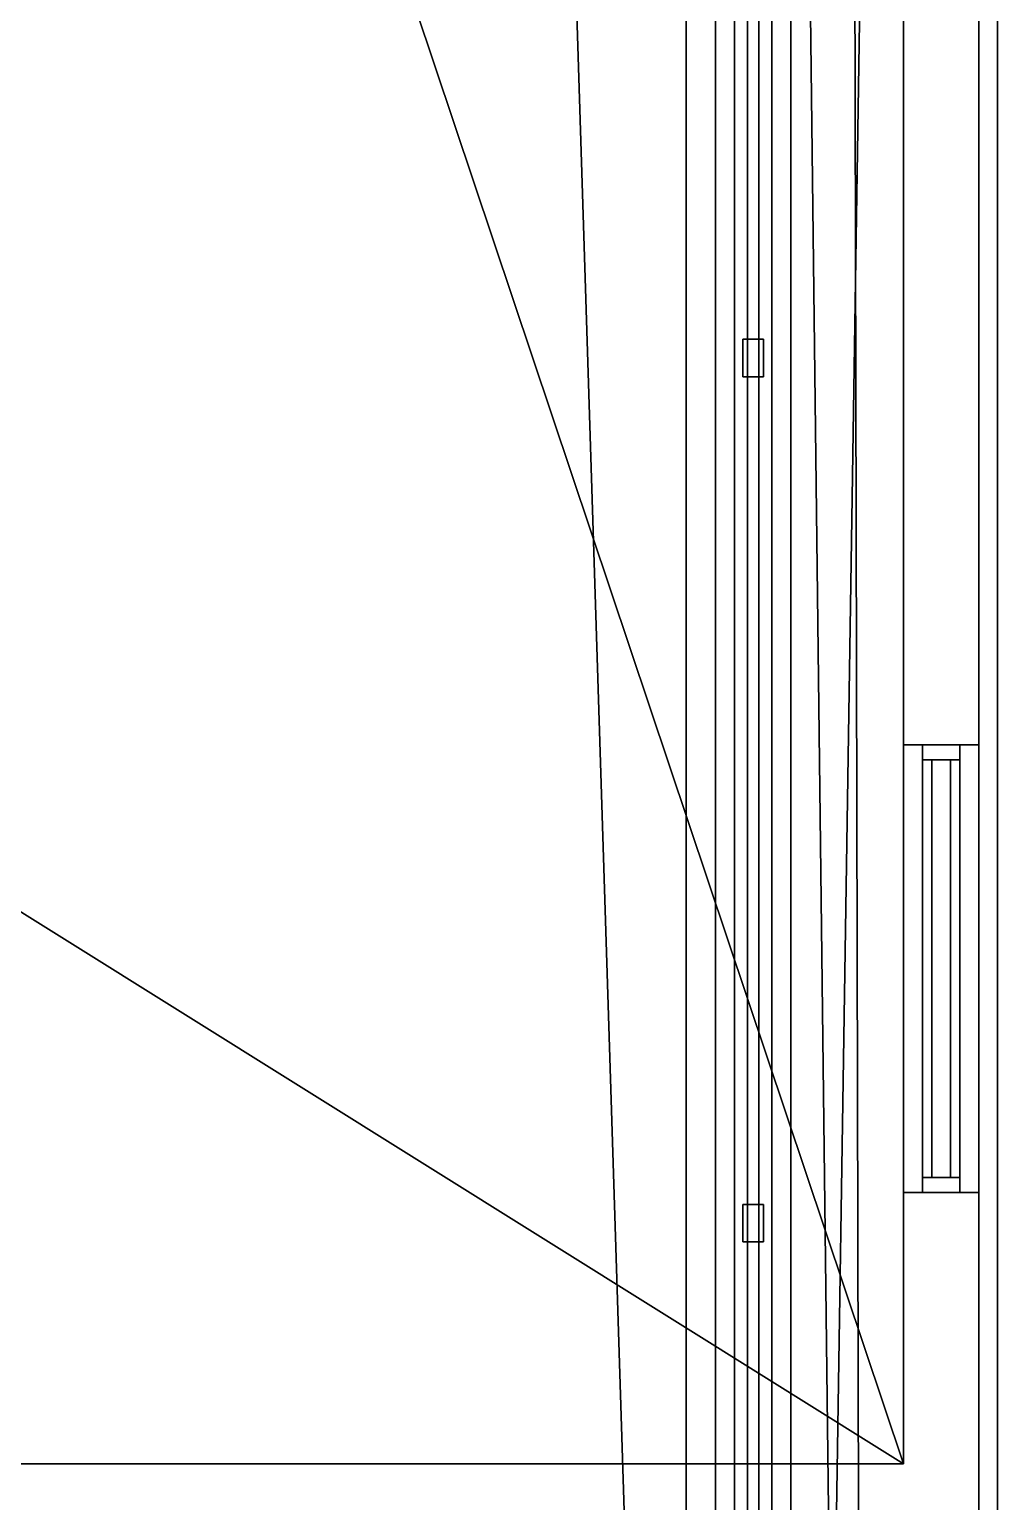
# Model space of a CAD drawing. Extents: x -7.1 to 5.5, y -11 to 12.
# Drawn here: x 2.865 to 5.44, y -2.6 to 1.314 of the extents above; entities that cross this region are included whole.
import ezdxf

# ---------------------------------------------------------------- set-up
doc = ezdxf.new("R2010")
doc.units = 0

msp = doc.modelspace()

# ---------------------------------------------------------------- linework, layer by layer
for points in [[(4.89, 7.2, 0.0953), (4.89, 5.7, 0.0953), (5.09, -10.8667, 0.0953), (5.04, 10.1, 0.0953)], [(5.09, -10.8667, 0.0953), (5.09, -10.8667, -0.0047), (5.04, 10.1, -0.0047), (5.04, 10.1, 0.0953)], [(4.89, 7.2, 3.0953), (4.89, 9.9, 3.2953), (4.89, -10.5, 3.2953), (4.89, 5.7, 3.0953)], [(4.89, 9.9, 3.2953), (5.14, 7.7, 3.2953), (5.14, 5.7, 3.2953), (4.89, -10.5, 3.2953)], [(5.39, 5.7, 40.7698), (5.44, 5.75, 40.7698), (5.44, -11.05, 40.7698), (5.39, -11, 40.7698)], [(5.39, -11, 40.9), (5.44, -11.05, 40.9), (5.44, 5.75, 40.9), (5.39, 5.7, 40.9)], [(5.44, 5.75, 40.7698), (5.44, 5.75, 40.9), (5.44, -11.05, 40.9), (5.44, -11.05, 40.7698)], [(1.09, 0, 3.0953), (1.09, 5.7, 3.0953), (4.19, 5.5, 3.0953)], [(1.09, 0, 0.0953), (4.19, 5.5, 0.0953), (4.19, 5.7, 0.0953), (1.09, 5.7, 0.0953)], [(5.39, -11, 41.0262), (5.39, 5.7, 41.0262), (4.6118, 5.1986, 41.0262), (4.6118, -10.4986, 41.0262)], [(4.89, 5.7, 3.0953), (4.89, -10.5, 3.2953), (4.89, -8.88, 2.8703), (4.89, 5.13, 2.8703)], [(4.89, -10.5, 3.2953), (5.14, 5.7, 3.2953), (5.39, 5.7, 3.2953), (5.39, -11, 3.2953)], [(4.89, -10.5, 0.0953), (4.89, 5.7, 0.0953), (4.89, 5.13, 0.4203), (4.89, -8.88, 0.4203)], [(4.89, 5.7, 0.0953), (4.89, -10.5, 0.0953), (5.09, -10.8667, 0.0953)], [(5.39, 5.7, 3.2953), (5.39, 5.7, 3.4953), (5.39, -11, 3.4953), (5.39, -11, 3.2953)], [(5.39, 5.7, 39.4953), (5.39, 5.7, 41.0262), (5.39, -11, 41.0262), (5.39, -11, 39.4953)], [(1.09, 0, 3.0953), (4.19, 5.5, 3.0953), (4.69, 5.5, 3.0953)], [(4.69, -10.3, 3.0953), (1.09, 0, 3.0953), (4.69, 5.5, 3.0953)], [(4.69, -10.3, 0.0953), (4.19, 5.5, 0.0953), (1.09, 0, 0.0953)], [(4.69, -10.3, 0.0953), (4.69, 5.5, 0.0953), (4.19, 5.5, 0.0953)], [(4.69, -10.3, 3.0953), (4.69, 5.5, 3.0953), (4.69, 5.13, 2.8703), (4.69, -8.88, 2.8703)], [(4.69, -10.3, 0.0953), (4.69, -8.88, 0.4203), (4.69, 5.13, 0.4203), (4.69, 5.5, 0.0953)], [(2.54, 5.4, 6.4953), (5.19, -2.5, 6.4953), (0.39, 0.5, 6.4953)], [(5.19, -2.5, 3.4953), (2.54, 5.4, 3.4953), (0.39, 0.5, 3.4953)], [(2.54, 5.4, 10.0953), (5.19, -2.5, 10.0953), (0.39, 0.5, 10.0953)], [(5.19, -2.5, 7.0953), (2.54, 5.4, 7.0953), (0.39, 0.5, 7.0953)], [(2.54, 5.4, 13.6953), (5.19, -2.5, 13.6953), (0.39, 0.5, 13.6953)], [(5.19, -2.5, 10.6953), (2.54, 5.4, 10.6953), (0.39, 0.5, 10.6953)], [(2.54, 5.4, 17.2953), (5.19, -2.5, 17.2953), (0.39, 0.5, 17.2953)], [(5.19, -2.5, 14.2953), (2.54, 5.4, 14.2953), (0.39, 0.5, 14.2953)], [(2.54, 5.4, 20.8953), (5.19, -2.5, 20.8953), (0.39, 0.5, 20.8953)], [(5.19, -2.5, 17.8953), (2.54, 5.4, 17.8953), (0.39, 0.5, 17.8953)], [(2.54, 5.4, 24.4953), (5.19, -2.5, 24.4953), (0.39, 0.5, 24.4953)], [(5.19, -2.5, 21.4953), (2.54, 5.4, 21.4953), (0.39, 0.5, 21.4953)], [(2.54, 5.4, 28.0953), (5.19, -2.5, 28.0953), (0.39, 0.5, 28.0953)], [(5.19, -2.5, 25.0953), (2.54, 5.4, 25.0953), (0.39, 0.5, 25.0953)], [(2.54, 5.4, 31.6953), (5.19, -2.5, 31.6953), (0.39, 0.5, 31.6953)], [(5.19, -2.5, 28.6953), (2.54, 5.4, 28.6953), (0.39, 0.5, 28.6953)], [(2.54, 5.4, 35.2953), (5.19, -2.5, 35.2953), (0.39, 0.5, 35.2953)], [(5.19, -2.5, 32.2953), (2.54, 5.4, 32.2953), (0.39, 0.5, 32.2953)], [(2.54, 5.4, 38.8953), (5.19, -2.5, 38.8953), (0.39, 0.5, 38.8953)], [(5.19, -2.5, 35.8953), (2.54, 5.4, 35.8953), (0.39, 0.5, 35.8953)], [(5.19, -2.5, 3.4953), (5.19, 1.45, 3.4953), (2.54, 5.4, 3.4953)], [(5.19, 1.45, 6.4953), (5.19, -2.5, 6.4953), (2.54, 5.4, 6.4953)], [(5.19, -2.5, 7.0953), (5.19, 1.45, 7.0953), (2.54, 5.4, 7.0953)], [(5.19, 1.45, 10.0953), (5.19, -2.5, 10.0953), (2.54, 5.4, 10.0953)], [(5.19, -2.5, 10.6953), (5.19, 1.45, 10.6953), (2.54, 5.4, 10.6953)], [(5.19, 1.45, 13.6953), (5.19, -2.5, 13.6953), (2.54, 5.4, 13.6953)], [(5.19, -2.5, 14.2953), (5.19, 1.45, 14.2953), (2.54, 5.4, 14.2953)], [(5.19, 1.45, 17.2953), (5.19, -2.5, 17.2953), (2.54, 5.4, 17.2953)], [(5.19, -2.5, 17.8953), (5.19, 1.45, 17.8953), (2.54, 5.4, 17.8953)], [(5.19, 1.45, 20.8953), (5.19, -2.5, 20.8953), (2.54, 5.4, 20.8953)], [(5.19, -2.5, 21.4953), (5.19, 1.45, 21.4953), (2.54, 5.4, 21.4953)], [(5.19, 1.45, 24.4953), (5.19, -2.5, 24.4953), (2.54, 5.4, 24.4953)], [(5.19, -2.5, 25.0953), (5.19, 1.45, 25.0953), (2.54, 5.4, 25.0953)], [(5.19, 1.45, 28.0953), (5.19, -2.5, 28.0953), (2.54, 5.4, 28.0953)], [(5.19, -2.5, 28.6953), (5.19, 1.45, 28.6953), (2.54, 5.4, 28.6953)], [(5.19, 1.45, 31.6953), (5.19, -2.5, 31.6953), (2.54, 5.4, 31.6953)], [(5.19, -2.5, 32.2953), (5.19, 1.45, 32.2953), (2.54, 5.4, 32.2953)], [(5.19, 1.45, 35.2953), (5.19, -2.5, 35.2953), (2.54, 5.4, 35.2953)], [(5.19, -2.5, 35.8953), (5.19, 1.45, 35.8953), (2.54, 5.4, 35.8953)], [(5.19, 1.45, 38.8953), (5.19, -2.5, 38.8953), (2.54, 5.4, 38.8953)], [(-6.2318, -10.4986, 41.4762), (4.6118, -10.4986, 41.4762), (4.6118, 5.1986, 41.4762), (-6.2318, 5.1986, 41.4762)], [(4.6118, 5.1986, 41.0262), (4.6118, 5.1986, 41.4762), (4.6118, -10.4986, 41.4762), (4.6118, -10.4986, 41.0262)], [(4.89, -8.88, 2.8703), (4.69, -8.88, 2.8703), (4.69, 5.13, 2.8703), (4.89, 5.13, 2.8703)], [(4.89, -8.88, 0.4203), (4.89, 5.13, 0.4203), (4.69, 5.13, 0.4203), (4.69, -8.88, 0.4203)], [(4.74, 5.13, 2.8703), (4.74, 5.08, 2.8203), (4.74, -8.83, 2.8203), (4.74, -8.88, 2.8703)], [(4.74, -8.88, 0.4203), (4.74, -8.83, 0.4703), (4.74, 5.08, 0.4703), (4.74, 5.13, 0.4203)], [(4.84, -8.88, 2.8703), (4.84, -8.83, 2.8203), (4.84, 5.08, 2.8203), (4.84, 5.13, 2.8703)], [(4.84, 5.13, 0.4203), (4.84, 5.08, 0.4703), (4.84, -8.83, 0.4703), (4.84, -8.88, 0.4203)], [(4.74, 5.08, 0.4703), (4.74, -8.83, 0.4703), (4.84, -8.83, 0.4703), (4.84, 5.08, 0.4703)], [(4.84, -8.83, 2.8203), (4.74, -8.83, 2.8203), (4.74, 5.08, 2.8203), (4.84, 5.08, 2.8203)], [(4.775, -8.83, 0.4703), (4.775, -8.83, 2.8203), (4.775, 5.08, 2.8203), (4.775, 5.08, 0.4703)], [(4.805, -8.83, 0.4703), (4.775, -8.83, 0.4703), (4.775, 5.08, 0.4703), (4.805, 5.08, 0.4703)], [(4.805, -8.83, 2.8203), (4.805, 5.08, 2.8203), (4.775, 5.08, 2.8203), (4.775, -8.83, 2.8203)], [(4.805, 5.08, 0.4703), (4.805, 5.08, 2.8203), (4.805, -8.83, 2.8203), (4.805, -8.83, 0.4703)], [(5.19, -2.5, 3.4953), (5.19, -1.7784, 4.3173), (5.19, -0.5882, 4.3173), (5.19, 1.45, 3.4953)], [(5.19, 1.45, 6.4953), (5.19, -0.5882, 5.6732), (5.19, -1.7784, 5.6732), (5.19, -2.5, 6.4953)], [(5.19, 1.45, 3.4953), (5.19, -0.5882, 4.3173), (5.19, -0.5882, 5.6732), (5.19, 1.45, 6.4953)], [(5.19, -2.5, 7.0953), (5.19, -1.7784, 7.9173), (5.19, -0.5882, 7.9173), (5.19, 1.45, 7.0953)], [(5.19, 1.45, 10.0953), (5.19, -0.5882, 9.2733), (5.19, -1.7784, 9.2733), (5.19, -2.5, 10.0953)], [(5.19, 1.45, 7.0953), (5.19, -0.5882, 7.9173), (5.19, -0.5882, 9.2733), (5.19, 1.45, 10.0953)], [(5.19, -2.5, 10.6953), (5.19, -1.7784, 11.5173), (5.19, -0.5882, 11.5173), (5.19, 1.45, 10.6953)], [(5.19, 1.45, 13.6953), (5.19, -0.5882, 12.8733), (5.19, -1.7784, 12.8733), (5.19, -2.5, 13.6953)], [(5.19, 1.45, 10.6953), (5.19, -0.5882, 11.5173), (5.19, -0.5882, 12.8733), (5.19, 1.45, 13.6953)], [(5.19, -2.5, 14.2953), (5.19, -1.7784, 15.1173), (5.19, -0.5882, 15.1173), (5.19, 1.45, 14.2953)], [(5.19, 1.45, 17.2953), (5.19, -0.5882, 16.4733), (5.19, -1.7784, 16.4733), (5.19, -2.5, 17.2953)], [(5.19, 1.45, 14.2953), (5.19, -0.5882, 15.1173), (5.19, -0.5882, 16.4733), (5.19, 1.45, 17.2953)], [(5.19, -2.5, 17.8953), (5.19, -1.7784, 18.7173), (5.19, -0.5882, 18.7173), (5.19, 1.45, 17.8953)], [(5.19, 1.45, 20.8953), (5.19, -0.5882, 20.0733), (5.19, -1.7784, 20.0733), (5.19, -2.5, 20.8953)], [(5.19, 1.45, 17.8953), (5.19, -0.5882, 18.7173), (5.19, -0.5882, 20.0733), (5.19, 1.45, 20.8953)], [(5.19, -2.5, 21.4953), (5.19, -1.7784, 22.3173), (5.19, -0.5882, 22.3173), (5.19, 1.45, 21.4953)], [(5.19, 1.45, 24.4953), (5.19, -0.5882, 23.6733), (5.19, -1.7784, 23.6733), (5.19, -2.5, 24.4953)], [(5.19, 1.45, 21.4953), (5.19, -0.5882, 22.3173), (5.19, -0.5882, 23.6733), (5.19, 1.45, 24.4953)], [(5.19, -2.5, 25.0953), (5.19, -1.7784, 25.9173), (5.19, -0.5882, 25.9173), (5.19, 1.45, 25.0953)], [(5.19, 1.45, 28.0953), (5.19, -0.5882, 27.2733), (5.19, -1.7784, 27.2733), (5.19, -2.5, 28.0953)], [(5.19, 1.45, 25.0953), (5.19, -0.5882, 25.9173), (5.19, -0.5882, 27.2733), (5.19, 1.45, 28.0953)], [(5.19, -2.5, 28.6953), (5.19, -1.7784, 29.5173), (5.19, -0.5882, 29.5173), (5.19, 1.45, 28.6953)], [(5.19, 1.45, 31.6953), (5.19, -0.5882, 30.8733), (5.19, -1.7784, 30.8733), (5.19, -2.5, 31.6953)], [(5.19, 1.45, 28.6953), (5.19, -0.5882, 29.5173), (5.19, -0.5882, 30.8733), (5.19, 1.45, 31.6953)], [(5.19, -2.5, 32.2953), (5.19, -1.7784, 33.1173), (5.19, -0.5882, 33.1173), (5.19, 1.45, 32.2953)], [(5.19, 1.45, 35.2953), (5.19, -0.5882, 34.4733), (5.19, -1.7784, 34.4733), (5.19, -2.5, 35.2953)], [(5.19, 1.45, 32.2953), (5.19, -0.5882, 33.1173), (5.19, -0.5882, 34.4733), (5.19, 1.45, 35.2953)], [(5.19, -2.5, 35.8953), (5.19, -1.7784, 36.7173), (5.19, -0.5882, 36.7173), (5.19, 1.45, 35.8953)], [(5.19, 1.45, 38.8953), (5.19, -0.5882, 38.0733), (5.19, -1.7784, 38.0733), (5.19, -2.5, 38.8953)], [(5.19, 1.45, 35.8953), (5.19, -0.5882, 36.7173), (5.19, -0.5882, 38.0733), (5.19, 1.45, 38.8953)], [(5.39, 1.45, 7.0953), (5.39, -0.5882, 5.6732), (5.39, -0.5882, 4.3173), (5.39, 1.45, 3.4953)], [(5.39, 1.45, 3.4953), (5.39, -0.5882, 4.3173), (5.39, -1.7784, 4.3173), (5.39, -5.3667, 3.4953)], [(5.39, -5.3667, 7.0953), (5.39, -1.7784, 5.6732), (5.39, -0.5882, 5.6732), (5.39, 1.45, 7.0953)], [(5.39, 1.45, 10.6953), (5.39, -0.5882, 9.2733), (5.39, -0.5882, 7.9173), (5.39, 1.45, 7.0953)], [(5.39, 1.45, 7.0953), (5.39, -0.5882, 7.9173), (5.39, -1.7784, 7.9173), (5.39, -5.3667, 7.0953)], [(5.39, -5.3667, 10.6953), (5.39, -1.7784, 9.2733), (5.39, -0.5882, 9.2733), (5.39, 1.45, 10.6953)], [(5.39, 1.45, 14.2953), (5.39, -0.5882, 12.8733), (5.39, -0.5882, 11.5173), (5.39, 1.45, 10.6953)], [(5.39, 1.45, 10.6953), (5.39, -0.5882, 11.5173), (5.39, -1.7784, 11.5173), (5.39, -5.3667, 10.6953)], [(5.39, -5.3667, 14.2953), (5.39, -1.7784, 12.8733), (5.39, -0.5882, 12.8733), (5.39, 1.45, 14.2953)], [(5.39, 1.45, 17.8953), (5.39, -0.5882, 16.4733), (5.39, -0.5882, 15.1173), (5.39, 1.45, 14.2953)], [(5.39, 1.45, 14.2953), (5.39, -0.5882, 15.1173), (5.39, -1.7784, 15.1173), (5.39, -5.3667, 14.2953)], [(5.39, -5.3667, 17.8953), (5.39, -1.7784, 16.4733), (5.39, -0.5882, 16.4733), (5.39, 1.45, 17.8953)], [(5.39, 1.45, 21.4953), (5.39, -0.5882, 20.0733), (5.39, -0.5882, 18.7173), (5.39, 1.45, 17.8953)], [(5.39, 1.45, 17.8953), (5.39, -0.5882, 18.7173), (5.39, -1.7784, 18.7173), (5.39, -5.3667, 17.8953)], [(5.39, -5.3667, 21.4953), (5.39, -1.7784, 20.0733), (5.39, -0.5882, 20.0733), (5.39, 1.45, 21.4953)], [(5.39, 1.45, 25.0953), (5.39, -0.5882, 23.6733), (5.39, -0.5882, 22.3173), (5.39, 1.45, 21.4953)], [(5.39, 1.45, 21.4953), (5.39, -0.5882, 22.3173), (5.39, -1.7784, 22.3173), (5.39, -5.3667, 21.4953)], [(5.39, -5.3667, 25.0953), (5.39, -1.7784, 23.6733), (5.39, -0.5882, 23.6733), (5.39, 1.45, 25.0953)], [(5.39, 1.45, 28.6953), (5.39, -0.5882, 27.2733), (5.39, -0.5882, 25.9173), (5.39, 1.45, 25.0953)], [(5.39, 1.45, 25.0953), (5.39, -0.5882, 25.9173), (5.39, -1.7784, 25.9173), (5.39, -5.3667, 25.0953)], [(5.39, -5.3667, 28.6953), (5.39, -1.7784, 27.2733), (5.39, -0.5882, 27.2733), (5.39, 1.45, 28.6953)], [(5.39, 1.45, 32.2953), (5.39, -0.5882, 30.8733), (5.39, -0.5882, 29.5173), (5.39, 1.45, 28.6953)], [(5.39, 1.45, 28.6953), (5.39, -0.5882, 29.5173), (5.39, -1.7784, 29.5173), (5.39, -5.3667, 28.6953)], [(5.39, -5.3667, 32.2953), (5.39, -1.7784, 30.8733), (5.39, -0.5882, 30.8733), (5.39, 1.45, 32.2953)], [(5.39, 1.45, 35.8953), (5.39, -0.5882, 34.4733), (5.39, -0.5882, 33.1173), (5.39, 1.45, 32.2953)], [(5.39, 1.45, 32.2953), (5.39, -0.5882, 33.1173), (5.39, -1.7784, 33.1173), (5.39, -5.3667, 32.2953)], [(5.39, -5.3667, 35.8953), (5.39, -1.7784, 34.4733), (5.39, -0.5882, 34.4733), (5.39, 1.45, 35.8953)], [(5.39, 1.45, 35.8953), (5.39, -0.5882, 36.7173), (5.39, -1.7784, 36.7173), (5.3905, -5.3667, 35.8953)], [(5.39, 1.45, 39.4953), (5.39, -0.5882, 38.0733), (5.39, -0.5882, 36.7173), (5.39, 1.45, 35.8953)], [(5.39, -5.3667, 39.4953), (5.39, -1.7784, 38.0733), (5.39, -0.5882, 38.0733), (5.39, 1.45, 39.4953)], [(5.19, -2.5, 6.4953), (-0.91, -2.5, 6.4953), (0.39, 0.5, 6.4953)], [(5.19, -2.5, 10.0953), (-0.91, -2.5, 10.0953), (0.39, 0.5, 10.0953)], [(5.19, -2.5, 13.6953), (-0.91, -2.5, 13.6953), (0.39, 0.5, 13.6953)], [(5.19, -2.5, 17.2953), (-0.91, -2.5, 17.2953), (0.39, 0.5, 17.2953)], [(5.19, -2.5, 20.8953), (-0.91, -2.5, 20.8953), (0.39, 0.5, 20.8953)], [(5.19, -2.5, 24.4953), (-0.91, -2.5, 24.4953), (0.39, 0.5, 24.4953)], [(5.19, -2.5, 28.0953), (-0.91, -2.5, 28.0953), (0.39, 0.5, 28.0953)], [(5.19, -2.5, 31.6953), (-0.91, -2.5, 31.6953), (0.39, 0.5, 31.6953)], [(5.19, -2.5, 35.2953), (-0.91, -2.5, 35.2953), (0.39, 0.5, 35.2953)], [(5.19, -2.5, 38.8953), (-0.91, -2.5, 38.8953), (0.39, 0.5, 38.8953)], [(1.19, -2.5, 3.4953), (5.19, -2.5, 3.4953), (0.39, 0.5, 3.4953)], [(1.19, -2.5, 7.0953), (5.19, -2.5, 7.0953), (0.39, 0.5, 7.0953)], [(1.19, -2.5, 10.6953), (5.19, -2.5, 10.6953), (0.39, 0.5, 10.6953)], [(1.19, -2.5, 14.2953), (5.19, -2.5, 14.2953), (0.39, 0.5, 14.2953)], [(1.19, -2.5, 17.8953), (5.19, -2.5, 17.8953), (0.39, 0.5, 17.8953)], [(1.19, -2.5, 21.4953), (5.19, -2.5, 21.4953), (0.39, 0.5, 21.4953)], [(1.19, -2.5, 25.0953), (5.19, -2.5, 25.0953), (0.39, 0.5, 25.0953)], [(1.19, -2.5, 28.6953), (5.19, -2.5, 28.6953), (0.39, 0.5, 28.6953)], [(1.19, -2.5, 32.2953), (5.19, -2.5, 32.2953), (0.39, 0.5, 32.2953)], [(1.19, -2.5, 35.8953), (5.19, -2.5, 35.8953), (0.39, 0.5, 35.8953)], [(4.7625, 0.3901, 2.8203), (4.7625, 0.4901, 2.8203), (4.7625, 0.4901, 0.4703), (4.7625, 0.3901, 0.4703)], [(4.7625, 0.4901, 2.8203), (4.8174, 0.4901, 2.8203), (4.8174, 0.4901, 0.4703), (4.7625, 0.4901, 0.4703)], [(4.8174, 0.3901, 0.4703), (4.8174, 0.4901, 0.4703), (4.8174, 0.4901, 2.8203), (4.8174, 0.3901, 2.8203)], [(4.7625, 0.3901, 2.8203), (4.7625, 0.3901, 0.4703), (4.8174, 0.3901, 0.4703), (4.8174, 0.3901, 2.8203)], [(4.69, -10.3, 3.0953), (-0.31, 0, 3.0953), (1.09, 0, 3.0953)], [(4.69, -10.3, 3.0953), (-0.31, -10.3, 3.0953), (-0.31, 0, 3.0953)], [(-0.31, -6.8, 0.0953), (-0.31, -8.8, 0.0953), (4.69, -10.3, 0.0953), (1.09, 0, 0.0953)], [(5.19, -0.5882, 4.3173), (5.19, -1.7784, 4.3173), (5.39, -1.7784, 4.3173), (5.39, -0.5882, 4.3173)], [(5.19, -0.5882, 4.3173), (5.39, -0.5882, 4.3173), (5.39, -0.5882, 5.6732), (5.19, -0.5882, 5.6732)], [(5.19, -1.7784, 5.6732), (5.19, -0.5882, 5.6732), (5.39, -0.5882, 5.6732), (5.39, -1.7784, 5.6732)], [(5.19, -0.5882, 7.9173), (5.19, -1.7784, 7.9173), (5.39, -1.7784, 7.9173), (5.39, -0.5882, 7.9173)], [(5.19, -0.5882, 7.9173), (5.39, -0.5882, 7.9173), (5.39, -0.5882, 9.2733), (5.19, -0.5882, 9.2733)], [(5.19, -1.7784, 9.2733), (5.19, -0.5882, 9.2733), (5.39, -0.5882, 9.2733), (5.39, -1.7784, 9.2733)], [(5.19, -0.5882, 11.5173), (5.19, -1.7784, 11.5173), (5.39, -1.7784, 11.5173), (5.39, -0.5882, 11.5173)], [(5.19, -0.5882, 11.5173), (5.39, -0.5882, 11.5173), (5.39, -0.5882, 12.8733), (5.19, -0.5882, 12.8733)], [(5.19, -1.7784, 12.8733), (5.19, -0.5882, 12.8733), (5.39, -0.5882, 12.8733), (5.39, -1.7784, 12.8733)], [(5.19, -0.5882, 15.1173), (5.19, -1.7784, 15.1173), (5.39, -1.7784, 15.1173), (5.39, -0.5882, 15.1173)], [(5.19, -0.5882, 15.1173), (5.39, -0.5882, 15.1173), (5.39, -0.5882, 16.4733), (5.19, -0.5882, 16.4733)], [(5.19, -1.7784, 16.4733), (5.19, -0.5882, 16.4733), (5.39, -0.5882, 16.4733), (5.39, -1.7784, 16.4733)], [(5.19, -0.5882, 18.7173), (5.19, -1.7784, 18.7173), (5.39, -1.7784, 18.7173), (5.39, -0.5882, 18.7173)], [(5.19, -0.5882, 18.7173), (5.39, -0.5882, 18.7173), (5.39, -0.5882, 20.0733), (5.19, -0.5882, 20.0733)], [(5.19, -1.7784, 20.0733), (5.19, -0.5882, 20.0733), (5.39, -0.5882, 20.0733), (5.39, -1.7784, 20.0733)], [(5.19, -0.5882, 22.3173), (5.19, -1.7784, 22.3173), (5.39, -1.7784, 22.3173), (5.39, -0.5882, 22.3173)], [(5.19, -0.5882, 22.3173), (5.39, -0.5882, 22.3173), (5.39, -0.5882, 23.6733), (5.19, -0.5882, 23.6733)], [(5.19, -1.7784, 23.6733), (5.19, -0.5882, 23.6733), (5.39, -0.5882, 23.6733), (5.39, -1.7784, 23.6733)], [(5.19, -0.5882, 25.9173), (5.19, -1.7784, 25.9173), (5.39, -1.7784, 25.9173), (5.39, -0.5882, 25.9173)], [(5.19, -0.5882, 25.9173), (5.39, -0.5882, 25.9173), (5.39, -0.5882, 27.2733), (5.19, -0.5882, 27.2733)], [(5.19, -1.7784, 27.2733), (5.19, -0.5882, 27.2733), (5.39, -0.5882, 27.2733), (5.39, -1.7784, 27.2733)], [(5.19, -0.5882, 29.5173), (5.19, -1.7784, 29.5173), (5.39, -1.7784, 29.5173), (5.39, -0.5882, 29.5173)], [(5.19, -0.5882, 29.5173), (5.39, -0.5882, 29.5173), (5.39, -0.5882, 30.8733), (5.19, -0.5882, 30.8733)], [(5.19, -1.7784, 30.8733), (5.19, -0.5882, 30.8733), (5.39, -0.5882, 30.8733), (5.39, -1.7784, 30.8733)], [(5.19, -0.5882, 33.1173), (5.19, -1.7784, 33.1173), (5.39, -1.7784, 33.1173), (5.39, -0.5882, 33.1173)], [(5.19, -0.5882, 33.1173), (5.39, -0.5882, 33.1173), (5.39, -0.5882, 34.4733), (5.19, -0.5882, 34.4733)], [(5.19, -1.7784, 34.4733), (5.19, -0.5882, 34.4733), (5.39, -0.5882, 34.4733), (5.39, -1.7784, 34.4733)], [(5.19, -0.5882, 36.7173), (5.19, -1.7784, 36.7173), (5.39, -1.7784, 36.7173), (5.39, -0.5882, 36.7173)], [(5.19, -0.5882, 36.7173), (5.39, -0.5882, 36.7173), (5.39, -0.5882, 38.0733), (5.19, -0.5882, 38.0733)], [(5.19, -1.7784, 38.0733), (5.19, -0.5882, 38.0733), (5.39, -0.5882, 38.0733), (5.39, -1.7784, 38.0733)], [(5.24, -0.5882, 4.3173), (5.24, -0.6282, 4.3573), (5.24, -0.6282, 5.6332), (5.24, -0.5882, 5.6732)], [(5.24, -0.5882, 5.6732), (5.24, -0.6282, 5.6332), (5.24, -1.7384, 5.6332), (5.24, -1.7784, 5.6732)], [(5.24, -1.7784, 4.3173), (5.24, -1.7384, 4.3573), (5.24, -0.6282, 4.3573), (5.24, -0.5882, 4.3173)], [(5.24, -0.5882, 7.9173), (5.24, -0.6282, 7.9573), (5.24, -0.6282, 9.2333), (5.24, -0.5882, 9.2733)], [(5.24, -0.5882, 9.2733), (5.24, -0.6282, 9.2333), (5.24, -1.7384, 9.2333), (5.24, -1.7784, 9.2733)], [(5.24, -1.7784, 7.9173), (5.24, -1.7384, 7.9573), (5.24, -0.6282, 7.9573), (5.24, -0.5882, 7.9173)], [(5.24, -0.5882, 11.5173), (5.24, -0.6282, 11.5573), (5.24, -0.6282, 12.8333), (5.24, -0.5882, 12.8733)], [(5.24, -0.5882, 12.8733), (5.24, -0.6282, 12.8333), (5.24, -1.7384, 12.8333), (5.24, -1.7784, 12.8733)], [(5.24, -1.7784, 11.5173), (5.24, -1.7384, 11.5573), (5.24, -0.6282, 11.5573), (5.24, -0.5882, 11.5173)], [(5.24, -0.5882, 15.1173), (5.24, -0.6282, 15.1573), (5.24, -0.6282, 16.4333), (5.24, -0.5882, 16.4733)], [(5.24, -0.5882, 16.4733), (5.24, -0.6282, 16.4333), (5.24, -1.7384, 16.4333), (5.24, -1.7784, 16.4733)], [(5.24, -1.7784, 15.1173), (5.24, -1.7384, 15.1573), (5.24, -0.6282, 15.1573), (5.24, -0.5882, 15.1173)], [(5.24, -0.5882, 18.7173), (5.24, -0.6282, 18.7573), (5.24, -0.6282, 20.0333), (5.24, -0.5882, 20.0733)], [(5.24, -0.5882, 20.0733), (5.24, -0.6282, 20.0333), (5.24, -1.7384, 20.0333), (5.24, -1.7784, 20.0733)], [(5.24, -1.7784, 18.7173), (5.24, -1.7384, 18.7573), (5.24, -0.6282, 18.7573), (5.24, -0.5882, 18.7173)], [(5.24, -0.5882, 22.3173), (5.24, -0.6282, 22.3573), (5.24, -0.6282, 23.6333), (5.24, -0.5882, 23.6733)], [(5.24, -0.5882, 23.6733), (5.24, -0.6282, 23.6333), (5.24, -1.7384, 23.6333), (5.24, -1.7784, 23.6733)], [(5.24, -1.7784, 22.3173), (5.24, -1.7384, 22.3573), (5.24, -0.6282, 22.3573), (5.24, -0.5882, 22.3173)], [(5.24, -0.5882, 25.9173), (5.24, -0.6282, 25.9573), (5.24, -0.6282, 27.2333), (5.24, -0.5882, 27.2733)], [(5.24, -0.5882, 27.2733), (5.24, -0.6282, 27.2333), (5.24, -1.7384, 27.2333), (5.24, -1.7784, 27.2733)], [(5.24, -1.7784, 25.9173), (5.24, -1.7384, 25.9573), (5.24, -0.6282, 25.9573), (5.24, -0.5882, 25.9173)], [(5.24, -0.5882, 29.5173), (5.24, -0.6282, 29.5573), (5.24, -0.6282, 30.8333), (5.24, -0.5882, 30.8733)], [(5.24, -0.5882, 30.8733), (5.24, -0.6282, 30.8333), (5.24, -1.7384, 30.8333), (5.24, -1.7784, 30.8733)], [(5.24, -1.7784, 29.5173), (5.24, -1.7384, 29.5573), (5.24, -0.6282, 29.5573), (5.24, -0.5882, 29.5173)], [(5.24, -0.5882, 33.1173), (5.24, -0.6282, 33.1573), (5.24, -0.6282, 34.4333), (5.24, -0.5882, 34.4733)], [(5.24, -0.5882, 34.4733), (5.24, -0.6282, 34.4333), (5.24, -1.7384, 34.4333), (5.24, -1.7784, 34.4733)], [(5.24, -1.7784, 33.1173), (5.24, -1.7384, 33.1573), (5.24, -0.6282, 33.1573), (5.24, -0.5882, 33.1173)], [(5.24, -0.5882, 36.7173), (5.24, -0.6282, 36.7573), (5.24, -0.6282, 38.0333), (5.24, -0.5882, 38.0733)], [(5.24, -0.5882, 38.0733), (5.24, -0.6282, 38.0333), (5.24, -1.7384, 38.0333), (5.24, -1.7784, 38.0733)], [(5.24, -1.7784, 36.7173), (5.24, -1.7384, 36.7573), (5.24, -0.6282, 36.7573), (5.24, -0.5882, 36.7173)], [(5.34, -0.5882, 4.3173), (5.34, -0.6282, 4.3573), (5.34, -1.7384, 4.3573), (5.34, -1.7784, 4.3173)], [(5.34, -1.7784, 5.6732), (5.34, -1.7384, 5.6332), (5.34, -0.6282, 5.6332), (5.34, -0.5882, 5.6732)], [(5.34, -0.5882, 5.6732), (5.34, -0.6282, 5.6332), (5.34, -0.6282, 4.3573), (5.34, -0.5882, 4.3173)], [(5.34, -0.5882, 7.9173), (5.34, -0.6282, 7.9573), (5.34, -1.7384, 7.9573), (5.34, -1.7784, 7.9173)], [(5.34, -1.7784, 9.2733), (5.34, -1.7384, 9.2333), (5.34, -0.6282, 9.2333), (5.34, -0.5882, 9.2733)], [(5.34, -0.5882, 9.2733), (5.34, -0.6282, 9.2333), (5.34, -0.6282, 7.9573), (5.34, -0.5882, 7.9173)], [(5.34, -0.5882, 11.5173), (5.34, -0.6282, 11.5573), (5.34, -1.7384, 11.5573), (5.34, -1.7784, 11.5173)], [(5.34, -1.7784, 12.8733), (5.34, -1.7384, 12.8333), (5.34, -0.6282, 12.8333), (5.34, -0.5882, 12.8733)], [(5.34, -0.5882, 12.8733), (5.34, -0.6282, 12.8333), (5.34, -0.6282, 11.5573), (5.34, -0.5882, 11.5173)], [(5.34, -0.5882, 15.1173), (5.34, -0.6282, 15.1573), (5.34, -1.7384, 15.1573), (5.34, -1.7784, 15.1173)], [(5.34, -1.7784, 16.4733), (5.34, -1.7384, 16.4333), (5.34, -0.6282, 16.4333), (5.34, -0.5882, 16.4733)], [(5.34, -0.5882, 16.4733), (5.34, -0.6282, 16.4333), (5.34, -0.6282, 15.1573), (5.34, -0.5882, 15.1173)], [(5.34, -0.5882, 18.7173), (5.34, -0.6282, 18.7573), (5.34, -1.7384, 18.7573), (5.34, -1.7784, 18.7173)], [(5.34, -1.7784, 20.0733), (5.34, -1.7384, 20.0333), (5.34, -0.6282, 20.0333), (5.34, -0.5882, 20.0733)], [(5.34, -0.5882, 20.0733), (5.34, -0.6282, 20.0333), (5.34, -0.6282, 18.7573), (5.34, -0.5882, 18.7173)], [(5.34, -0.5882, 22.3173), (5.34, -0.6282, 22.3573), (5.34, -1.7384, 22.3573), (5.34, -1.7784, 22.3173)], [(5.34, -1.7784, 23.6733), (5.34, -1.7384, 23.6333), (5.34, -0.6282, 23.6333), (5.34, -0.5882, 23.6733)], [(5.34, -0.5882, 23.6733), (5.34, -0.6282, 23.6333), (5.34, -0.6282, 22.3573), (5.34, -0.5882, 22.3173)], [(5.34, -0.5882, 25.9173), (5.34, -0.6282, 25.9573), (5.34, -1.7384, 25.9573), (5.34, -1.7784, 25.9173)], [(5.34, -1.7784, 27.2733), (5.34, -1.7384, 27.2333), (5.34, -0.6282, 27.2333), (5.34, -0.5882, 27.2733)], [(5.34, -0.5882, 27.2733), (5.34, -0.6282, 27.2333), (5.34, -0.6282, 25.9573), (5.34, -0.5882, 25.9173)], [(5.34, -0.5882, 29.5173), (5.34, -0.6282, 29.5573), (5.34, -1.7384, 29.5573), (5.34, -1.7784, 29.5173)], [(5.34, -1.7784, 30.8733), (5.34, -1.7384, 30.8333), (5.34, -0.6282, 30.8333), (5.34, -0.5882, 30.8733)], [(5.34, -0.5882, 30.8733), (5.34, -0.6282, 30.8333), (5.34, -0.6282, 29.5573), (5.34, -0.5882, 29.5173)], [(5.34, -0.5882, 33.1173), (5.34, -0.6282, 33.1573), (5.34, -1.7384, 33.1573), (5.34, -1.7784, 33.1173)], [(5.34, -1.7784, 34.4733), (5.34, -1.7384, 34.4333), (5.34, -0.6282, 34.4333), (5.34, -0.5882, 34.4733)], [(5.34, -0.5882, 34.4733), (5.34, -0.6282, 34.4333), (5.34, -0.6282, 33.1573), (5.34, -0.5882, 33.1173)], [(5.34, -0.5882, 36.7173), (5.34, -0.6282, 36.7573), (5.34, -1.7384, 36.7573), (5.34, -1.7784, 36.7173)], [(5.34, -1.7784, 38.0733), (5.34, -1.7384, 38.0333), (5.34, -0.6282, 38.0333), (5.34, -0.5882, 38.0733)], [(5.34, -0.5882, 38.0733), (5.34, -0.6282, 38.0333), (5.34, -0.6282, 36.7573), (5.34, -0.5882, 36.7173)], [(5.24, -0.6282, 4.3573), (5.34, -0.6282, 4.3573), (5.34, -0.6282, 5.6332), (5.24, -0.6282, 5.6332)], [(5.24, -1.7384, 5.6332), (5.24, -0.6282, 5.6332), (5.34, -0.6282, 5.6332), (5.34, -1.7384, 5.6332)], [(5.24, -0.6282, 4.3573), (5.24, -1.7384, 4.3573), (5.34, -1.7384, 4.3573), (5.34, -0.6282, 4.3573)], [(5.24, -0.6282, 7.9573), (5.34, -0.6282, 7.9573), (5.34, -0.6282, 9.2333), (5.24, -0.6282, 9.2333)], [(5.24, -1.7384, 9.2333), (5.24, -0.6282, 9.2333), (5.34, -0.6282, 9.2333), (5.34, -1.7384, 9.2333)], [(5.24, -0.6282, 7.9573), (5.24, -1.7384, 7.9573), (5.34, -1.7384, 7.9573), (5.34, -0.6282, 7.9573)], [(5.24, -0.6282, 11.5573), (5.34, -0.6282, 11.5573), (5.34, -0.6282, 12.8333), (5.24, -0.6282, 12.8333)], [(5.24, -1.7384, 12.8333), (5.24, -0.6282, 12.8333), (5.34, -0.6282, 12.8333), (5.34, -1.7384, 12.8333)], [(5.24, -0.6282, 11.5573), (5.24, -1.7384, 11.5573), (5.34, -1.7384, 11.5573), (5.34, -0.6282, 11.5573)], [(5.24, -0.6282, 15.1573), (5.34, -0.6282, 15.1573), (5.34, -0.6282, 16.4333), (5.24, -0.6282, 16.4333)], [(5.24, -1.7384, 16.4333), (5.24, -0.6282, 16.4333), (5.34, -0.6282, 16.4333), (5.34, -1.7384, 16.4333)], [(5.24, -0.6282, 15.1573), (5.24, -1.7384, 15.1573), (5.34, -1.7384, 15.1573), (5.34, -0.6282, 15.1573)], [(5.24, -0.6282, 18.7573), (5.34, -0.6282, 18.7573), (5.34, -0.6282, 20.0333), (5.24, -0.6282, 20.0333)], [(5.24, -1.7384, 20.0333), (5.24, -0.6282, 20.0333), (5.34, -0.6282, 20.0333), (5.34, -1.7384, 20.0333)], [(5.24, -0.6282, 18.7573), (5.24, -1.7384, 18.7573), (5.34, -1.7384, 18.7573), (5.34, -0.6282, 18.7573)], [(5.24, -0.6282, 22.3573), (5.34, -0.6282, 22.3573), (5.34, -0.6282, 23.6333), (5.24, -0.6282, 23.6333)], [(5.24, -1.7384, 23.6333), (5.24, -0.6282, 23.6333), (5.34, -0.6282, 23.6333), (5.34, -1.7384, 23.6333)], [(5.24, -0.6282, 22.3573), (5.24, -1.7384, 22.3573), (5.34, -1.7384, 22.3573), (5.34, -0.6282, 22.3573)], [(5.24, -0.6282, 25.9573), (5.34, -0.6282, 25.9573), (5.34, -0.6282, 27.2333), (5.24, -0.6282, 27.2333)], [(5.24, -1.7384, 27.2333), (5.24, -0.6282, 27.2333), (5.34, -0.6282, 27.2333), (5.34, -1.7384, 27.2333)], [(5.24, -0.6282, 25.9573), (5.24, -1.7384, 25.9573), (5.34, -1.7384, 25.9573), (5.34, -0.6282, 25.9573)], [(5.24, -0.6282, 29.5573), (5.34, -0.6282, 29.5573), (5.34, -0.6282, 30.8333), (5.24, -0.6282, 30.8333)], [(5.24, -1.7384, 30.8333), (5.24, -0.6282, 30.8333), (5.34, -0.6282, 30.8333), (5.34, -1.7384, 30.8333)], [(5.24, -0.6282, 29.5573), (5.24, -1.7384, 29.5573), (5.34, -1.7384, 29.5573), (5.34, -0.6282, 29.5573)], [(5.24, -0.6282, 33.1573), (5.34, -0.6282, 33.1573), (5.34, -0.6282, 34.4333), (5.24, -0.6282, 34.4333)], [(5.24, -1.7384, 34.4333), (5.24, -0.6282, 34.4333), (5.34, -0.6282, 34.4333), (5.34, -1.7384, 34.4333)], [(5.24, -0.6282, 33.1573), (5.24, -1.7384, 33.1573), (5.34, -1.7384, 33.1573), (5.34, -0.6282, 33.1573)], [(5.24, -0.6282, 36.7573), (5.34, -0.6282, 36.7573), (5.34, -0.6282, 38.0333), (5.24, -0.6282, 38.0333)], [(5.24, -1.7384, 38.0333), (5.24, -0.6282, 38.0333), (5.34, -0.6282, 38.0333), (5.34, -1.7384, 38.0333)], [(5.24, -0.6282, 36.7573), (5.24, -1.7384, 36.7573), (5.34, -1.7384, 36.7573), (5.34, -0.6282, 36.7573)], [(5.265, -0.6282, 4.3573), (5.265, -1.7384, 4.3573), (5.265, -1.7384, 5.6332), (5.265, -0.6282, 5.6332)], [(5.265, -0.6282, 4.3573), (5.315, -0.6282, 4.3573), (5.315, -1.7384, 4.3573), (5.265, -1.7384, 4.3573)], [(5.265, -0.6282, 4.3573), (5.265, -0.6282, 5.6332), (5.315, -0.6282, 5.6332), (5.315, -0.6282, 4.3573)], [(5.265, -1.7384, 5.6332), (5.315, -1.7384, 5.6332), (5.315, -0.6282, 5.6332), (5.265, -0.6282, 5.6332)], [(5.265, -0.6282, 7.9573), (5.265, -1.7384, 7.9573), (5.265, -1.7384, 9.2333), (5.265, -0.6282, 9.2333)], [(5.265, -0.6282, 7.9573), (5.315, -0.6282, 7.9573), (5.315, -1.7384, 7.9573), (5.265, -1.7384, 7.9573)], [(5.265, -0.6282, 7.9573), (5.265, -0.6282, 9.2333), (5.315, -0.6282, 9.2333), (5.315, -0.6282, 7.9573)], [(5.265, -1.7384, 9.2333), (5.315, -1.7384, 9.2333), (5.315, -0.6282, 9.2333), (5.265, -0.6282, 9.2333)], [(5.265, -0.6282, 11.5573), (5.265, -1.7384, 11.5573), (5.265, -1.7384, 12.8333), (5.265, -0.6282, 12.8333)], [(5.265, -0.6282, 11.5573), (5.315, -0.6282, 11.5573), (5.315, -1.7384, 11.5573), (5.265, -1.7384, 11.5573)], [(5.265, -0.6282, 11.5573), (5.265, -0.6282, 12.8333), (5.315, -0.6282, 12.8333), (5.315, -0.6282, 11.5573)], [(5.265, -1.7384, 12.8333), (5.315, -1.7384, 12.8333), (5.315, -0.6282, 12.8333), (5.265, -0.6282, 12.8333)], [(5.265, -0.6282, 15.1573), (5.265, -1.7384, 15.1573), (5.265, -1.7384, 16.4333), (5.265, -0.6282, 16.4333)], [(5.265, -0.6282, 15.1573), (5.315, -0.6282, 15.1573), (5.315, -1.7384, 15.1573), (5.265, -1.7384, 15.1573)], [(5.265, -0.6282, 15.1573), (5.265, -0.6282, 16.4333), (5.315, -0.6282, 16.4333), (5.315, -0.6282, 15.1573)], [(5.265, -1.7384, 16.4333), (5.315, -1.7384, 16.4333), (5.315, -0.6282, 16.4333), (5.265, -0.6282, 16.4333)], [(5.265, -0.6282, 18.7573), (5.265, -1.7384, 18.7573), (5.265, -1.7384, 20.0333), (5.265, -0.6282, 20.0333)], [(5.265, -0.6282, 18.7573), (5.315, -0.6282, 18.7573), (5.315, -1.7384, 18.7573), (5.265, -1.7384, 18.7573)], [(5.265, -0.6282, 18.7573), (5.265, -0.6282, 20.0333), (5.315, -0.6282, 20.0333), (5.315, -0.6282, 18.7573)], [(5.265, -1.7384, 20.0333), (5.315, -1.7384, 20.0333), (5.315, -0.6282, 20.0333), (5.265, -0.6282, 20.0333)], [(5.265, -0.6282, 22.3573), (5.265, -1.7384, 22.3573), (5.265, -1.7384, 23.6333), (5.265, -0.6282, 23.6333)], [(5.265, -0.6282, 22.3573), (5.315, -0.6282, 22.3573), (5.315, -1.7384, 22.3573), (5.265, -1.7384, 22.3573)], [(5.265, -0.6282, 22.3573), (5.265, -0.6282, 23.6333), (5.315, -0.6282, 23.6333), (5.315, -0.6282, 22.3573)], [(5.265, -1.7384, 23.6333), (5.315, -1.7384, 23.6333), (5.315, -0.6282, 23.6333), (5.265, -0.6282, 23.6333)], [(5.265, -0.6282, 25.9573), (5.265, -1.7384, 25.9573), (5.265, -1.7384, 27.2333), (5.265, -0.6282, 27.2333)], [(5.265, -0.6282, 25.9573), (5.315, -0.6282, 25.9573), (5.315, -1.7384, 25.9573), (5.265, -1.7384, 25.9573)], [(5.265, -0.6282, 25.9573), (5.265, -0.6282, 27.2333), (5.315, -0.6282, 27.2333), (5.315, -0.6282, 25.9573)], [(5.265, -1.7384, 27.2333), (5.315, -1.7384, 27.2333), (5.315, -0.6282, 27.2333), (5.265, -0.6282, 27.2333)], [(5.265, -0.6282, 29.5573), (5.265, -1.7384, 29.5573), (5.265, -1.7384, 30.8333), (5.265, -0.6282, 30.8333)], [(5.265, -0.6282, 29.5573), (5.315, -0.6282, 29.5573), (5.315, -1.7384, 29.5573), (5.265, -1.7384, 29.5573)], [(5.265, -0.6282, 29.5573), (5.265, -0.6282, 30.8333), (5.315, -0.6282, 30.8333), (5.315, -0.6282, 29.5573)], [(5.265, -1.7384, 30.8333), (5.315, -1.7384, 30.8333), (5.315, -0.6282, 30.8333), (5.265, -0.6282, 30.8333)], [(5.265, -0.6282, 33.1573), (5.265, -1.7384, 33.1573), (5.265, -1.7384, 34.4333), (5.265, -0.6282, 34.4333)], [(5.265, -0.6282, 33.1573), (5.315, -0.6282, 33.1573), (5.315, -1.7384, 33.1573), (5.265, -1.7384, 33.1573)], [(5.265, -0.6282, 33.1573), (5.265, -0.6282, 34.4333), (5.315, -0.6282, 34.4333), (5.315, -0.6282, 33.1573)], [(5.265, -1.7384, 34.4333), (5.315, -1.7384, 34.4333), (5.315, -0.6282, 34.4333), (5.265, -0.6282, 34.4333)], [(5.265, -0.6282, 36.7573), (5.265, -1.7384, 36.7573), (5.265, -1.7384, 38.0333), (5.265, -0.6282, 38.0333)], [(5.265, -0.6282, 36.7573), (5.315, -0.6282, 36.7573), (5.315, -1.7384, 36.7573), (5.265, -1.7384, 36.7573)], [(5.265, -0.6282, 36.7573), (5.265, -0.6282, 38.0333), (5.315, -0.6282, 38.0333), (5.315, -0.6282, 36.7573)], [(5.265, -1.7384, 38.0333), (5.315, -1.7384, 38.0333), (5.315, -0.6282, 38.0333), (5.265, -0.6282, 38.0333)], [(5.315, -1.7384, 4.3573), (5.315, -0.6282, 4.3573), (5.315, -0.6282, 5.6332), (5.315, -1.7384, 5.6332)], [(5.315, -1.7384, 7.9573), (5.315, -0.6282, 7.9573), (5.315, -0.6282, 9.2333), (5.315, -1.7384, 9.2333)], [(5.315, -1.7384, 11.5573), (5.315, -0.6282, 11.5573), (5.315, -0.6282, 12.8333), (5.315, -1.7384, 12.8333)], [(5.315, -1.7384, 15.1573), (5.315, -0.6282, 15.1573), (5.315, -0.6282, 16.4333), (5.315, -1.7384, 16.4333)], [(5.315, -1.7384, 18.7573), (5.315, -0.6282, 18.7573), (5.315, -0.6282, 20.0333), (5.315, -1.7384, 20.0333)], [(5.315, -1.7384, 22.3573), (5.315, -0.6282, 22.3573), (5.315, -0.6282, 23.6333), (5.315, -1.7384, 23.6333)], [(5.315, -1.7384, 25.9573), (5.315, -0.6282, 25.9573), (5.315, -0.6282, 27.2333), (5.315, -1.7384, 27.2333)], [(5.315, -1.7384, 29.5573), (5.315, -0.6282, 29.5573), (5.315, -0.6282, 30.8333), (5.315, -1.7384, 30.8333)], [(5.315, -1.7384, 33.1573), (5.315, -0.6282, 33.1573), (5.315, -0.6282, 34.4333), (5.315, -1.7384, 34.4333)], [(5.315, -1.7384, 36.7573), (5.315, -0.6282, 36.7573), (5.315, -0.6282, 38.0333), (5.315, -1.7384, 38.0333)], [(5.24, -1.7384, 4.3573), (5.24, -1.7384, 5.6332), (5.34, -1.7384, 5.6332), (5.34, -1.7384, 4.3573)], [(5.24, -1.7784, 5.6732), (5.24, -1.7384, 5.6332), (5.24, -1.7384, 4.3573), (5.24, -1.7784, 4.3173)], [(5.24, -1.7384, 7.9573), (5.24, -1.7384, 9.2333), (5.34, -1.7384, 9.2333), (5.34, -1.7384, 7.9573)], [(5.24, -1.7784, 9.2733), (5.24, -1.7384, 9.2333), (5.24, -1.7384, 7.9573), (5.24, -1.7784, 7.9173)], [(5.24, -1.7384, 11.5573), (5.24, -1.7384, 12.8333), (5.34, -1.7384, 12.8333), (5.34, -1.7384, 11.5573)], [(5.24, -1.7784, 12.8733), (5.24, -1.7384, 12.8333), (5.24, -1.7384, 11.5573), (5.24, -1.7784, 11.5173)], [(5.24, -1.7384, 15.1573), (5.24, -1.7384, 16.4333), (5.34, -1.7384, 16.4333), (5.34, -1.7384, 15.1573)], [(5.24, -1.7784, 16.4733), (5.24, -1.7384, 16.4333), (5.24, -1.7384, 15.1573), (5.24, -1.7784, 15.1173)], [(5.24, -1.7384, 18.7573), (5.24, -1.7384, 20.0333), (5.34, -1.7384, 20.0333), (5.34, -1.7384, 18.7573)], [(5.24, -1.7784, 20.0733), (5.24, -1.7384, 20.0333), (5.24, -1.7384, 18.7573), (5.24, -1.7784, 18.7173)], [(5.24, -1.7384, 22.3573), (5.24, -1.7384, 23.6333), (5.34, -1.7384, 23.6333), (5.34, -1.7384, 22.3573)], [(5.24, -1.7784, 23.6733), (5.24, -1.7384, 23.6333), (5.24, -1.7384, 22.3573), (5.24, -1.7784, 22.3173)], [(5.24, -1.7384, 25.9573), (5.24, -1.7384, 27.2333), (5.34, -1.7384, 27.2333), (5.34, -1.7384, 25.9573)], [(5.24, -1.7784, 27.2733), (5.24, -1.7384, 27.2333), (5.24, -1.7384, 25.9573), (5.24, -1.7784, 25.9173)], [(5.24, -1.7384, 29.5573), (5.24, -1.7384, 30.8333), (5.34, -1.7384, 30.8333), (5.34, -1.7384, 29.5573)], [(5.24, -1.7784, 30.8733), (5.24, -1.7384, 30.8333), (5.24, -1.7384, 29.5573), (5.24, -1.7784, 29.5173)], [(5.24, -1.7384, 33.1573), (5.24, -1.7384, 34.4333), (5.34, -1.7384, 34.4333), (5.34, -1.7384, 33.1573)], [(5.24, -1.7784, 34.4733), (5.24, -1.7384, 34.4333), (5.24, -1.7384, 33.1573), (5.24, -1.7784, 33.1173)], [(5.24, -1.7384, 36.7573), (5.24, -1.7384, 38.0333), (5.34, -1.7384, 38.0333), (5.34, -1.7384, 36.7573)], [(5.24, -1.7784, 38.0733), (5.24, -1.7384, 38.0333), (5.24, -1.7384, 36.7573), (5.24, -1.7784, 36.7173)], [(5.265, -1.7384, 4.3573), (5.315, -1.7384, 4.3573), (5.315, -1.7384, 5.6332), (5.265, -1.7384, 5.6332)], [(5.265, -1.7384, 7.9573), (5.315, -1.7384, 7.9573), (5.315, -1.7384, 9.2333), (5.265, -1.7384, 9.2333)], [(5.265, -1.7384, 11.5573), (5.315, -1.7384, 11.5573), (5.315, -1.7384, 12.8333), (5.265, -1.7384, 12.8333)], [(5.265, -1.7384, 15.1573), (5.315, -1.7384, 15.1573), (5.315, -1.7384, 16.4333), (5.265, -1.7384, 16.4333)], [(5.265, -1.7384, 18.7573), (5.315, -1.7384, 18.7573), (5.315, -1.7384, 20.0333), (5.265, -1.7384, 20.0333)], [(5.265, -1.7384, 22.3573), (5.315, -1.7384, 22.3573), (5.315, -1.7384, 23.6333), (5.265, -1.7384, 23.6333)], [(5.265, -1.7384, 25.9573), (5.315, -1.7384, 25.9573), (5.315, -1.7384, 27.2333), (5.265, -1.7384, 27.2333)], [(5.265, -1.7384, 29.5573), (5.315, -1.7384, 29.5573), (5.315, -1.7384, 30.8333), (5.265, -1.7384, 30.8333)], [(5.265, -1.7384, 33.1573), (5.315, -1.7384, 33.1573), (5.315, -1.7384, 34.4333), (5.265, -1.7384, 34.4333)], [(5.265, -1.7384, 36.7573), (5.315, -1.7384, 36.7573), (5.315, -1.7384, 38.0333), (5.265, -1.7384, 38.0333)], [(5.34, -1.7784, 4.3173), (5.34, -1.7384, 4.3573), (5.34, -1.7384, 5.6332), (5.34, -1.7784, 5.6732)], [(5.34, -1.7784, 7.9173), (5.34, -1.7384, 7.9573), (5.34, -1.7384, 9.2333), (5.34, -1.7784, 9.2733)], [(5.34, -1.7784, 11.5173), (5.34, -1.7384, 11.5573), (5.34, -1.7384, 12.8333), (5.34, -1.7784, 12.8733)], [(5.34, -1.7784, 15.1173), (5.34, -1.7384, 15.1573), (5.34, -1.7384, 16.4333), (5.34, -1.7784, 16.4733)], [(5.34, -1.7784, 18.7173), (5.34, -1.7384, 18.7573), (5.34, -1.7384, 20.0333), (5.34, -1.7784, 20.0733)], [(5.34, -1.7784, 22.3173), (5.34, -1.7384, 22.3573), (5.34, -1.7384, 23.6333), (5.34, -1.7784, 23.6733)], [(5.34, -1.7784, 25.9173), (5.34, -1.7384, 25.9573), (5.34, -1.7384, 27.2333), (5.34, -1.7784, 27.2733)], [(5.34, -1.7784, 29.5173), (5.34, -1.7384, 29.5573), (5.34, -1.7384, 30.8333), (5.34, -1.7784, 30.8733)], [(5.34, -1.7784, 33.1173), (5.34, -1.7384, 33.1573), (5.34, -1.7384, 34.4333), (5.34, -1.7784, 34.4733)], [(5.34, -1.7784, 36.7173), (5.34, -1.7384, 36.7573), (5.34, -1.7384, 38.0333), (5.34, -1.7784, 38.0733)], [(5.19, -2.5, 6.4953), (5.19, -1.7784, 5.6732), (5.19, -1.7784, 4.3173), (5.19, -2.5, 3.4953)], [(5.19, -1.7784, 4.3173), (5.19, -1.7784, 5.6732), (5.39, -1.7784, 5.6732), (5.39, -1.7784, 4.3173)], [(5.19, -2.5, 10.0953), (5.19, -1.7784, 9.2733), (5.19, -1.7784, 7.9173), (5.19, -2.5, 7.0953)], [(5.19, -1.7784, 7.9173), (5.19, -1.7784, 9.2733), (5.39, -1.7784, 9.2733), (5.39, -1.7784, 7.9173)], [(5.19, -2.5, 13.6953), (5.19, -1.7784, 12.8733), (5.19, -1.7784, 11.5173), (5.19, -2.5, 10.6953)], [(5.19, -1.7784, 11.5173), (5.19, -1.7784, 12.8733), (5.39, -1.7784, 12.8733), (5.39, -1.7784, 11.5173)], [(5.19, -2.5, 17.2953), (5.19, -1.7784, 16.4733), (5.19, -1.7784, 15.1173), (5.19, -2.5, 14.2953)], [(5.19, -1.7784, 15.1173), (5.19, -1.7784, 16.4733), (5.39, -1.7784, 16.4733), (5.39, -1.7784, 15.1173)], [(5.19, -2.5, 20.8953), (5.19, -1.7784, 20.0733), (5.19, -1.7784, 18.7173), (5.19, -2.5, 17.8953)], [(5.19, -1.7784, 18.7173), (5.19, -1.7784, 20.0733), (5.39, -1.7784, 20.0733), (5.39, -1.7784, 18.7173)], [(5.19, -2.5, 24.4953), (5.19, -1.7784, 23.6733), (5.19, -1.7784, 22.3173), (5.19, -2.5, 21.4953)], [(5.19, -1.7784, 22.3173), (5.19, -1.7784, 23.6733), (5.39, -1.7784, 23.6733), (5.39, -1.7784, 22.3173)], [(5.19, -2.5, 28.0953), (5.19, -1.7784, 27.2733), (5.19, -1.7784, 25.9173), (5.19, -2.5, 25.0953)], [(5.19, -1.7784, 25.9173), (5.19, -1.7784, 27.2733), (5.39, -1.7784, 27.2733), (5.39, -1.7784, 25.9173)], [(5.19, -2.5, 31.6953), (5.19, -1.7784, 30.8733), (5.19, -1.7784, 29.5173), (5.19, -2.5, 28.6953)], [(5.19, -1.7784, 29.5173), (5.19, -1.7784, 30.8733), (5.39, -1.7784, 30.8733), (5.39, -1.7784, 29.5173)], [(5.19, -2.5, 35.2953), (5.19, -1.7784, 34.4733), (5.19, -1.7784, 33.1173), (5.19, -2.5, 32.2953)], [(5.19, -1.7784, 33.1173), (5.19, -1.7784, 34.4733), (5.39, -1.7784, 34.4733), (5.39, -1.7784, 33.1173)], [(5.19, -2.5, 38.8953), (5.19, -1.7784, 38.0733), (5.19, -1.7784, 36.7173), (5.19, -2.5, 35.8953)], [(5.19, -1.7784, 36.7173), (5.19, -1.7784, 38.0733), (5.39, -1.7784, 38.0733), (5.39, -1.7784, 36.7173)], [(5.39, -5.3667, 3.4953), (5.39, -1.7784, 4.3173), (5.39, -1.7784, 5.6732), (5.39, -5.3667, 7.0953)], [(5.39, -5.3667, 7.0953), (5.39, -1.7784, 7.9173), (5.39, -1.7784, 9.2733), (5.39, -5.3667, 10.6953)], [(5.39, -5.3667, 10.6953), (5.39, -1.7784, 11.5173), (5.39, -1.7784, 12.8733), (5.39, -5.3667, 14.2953)], [(5.39, -5.3667, 14.2953), (5.39, -1.7784, 15.1173), (5.39, -1.7784, 16.4733), (5.39, -5.3667, 17.8953)], [(5.39, -5.3667, 17.8953), (5.39, -1.7784, 18.7173), (5.39, -1.7784, 20.0733), (5.39, -5.3667, 21.4953)], [(5.39, -5.3667, 21.4953), (5.39, -1.7784, 22.3173), (5.39, -1.7784, 23.6733), (5.39, -5.3667, 25.0953)], [(5.39, -5.3667, 25.0953), (5.39, -1.7784, 25.9173), (5.39, -1.7784, 27.2733), (5.39, -5.3667, 28.6953)], [(5.39, -5.3667, 28.6953), (5.39, -1.7784, 29.5173), (5.39, -1.7784, 30.8733), (5.39, -5.3667, 32.2953)], [(5.39, -5.3667, 32.2953), (5.39, -1.7784, 33.1173), (5.39, -1.7784, 34.4733), (5.39, -5.3667, 35.8953)], [(5.3905, -5.3667, 35.8953), (5.39, -1.7784, 36.7173), (5.39, -1.7784, 38.0733), (5.39, -5.3667, 39.4953)], [(4.7625, -1.8099, 2.8203), (4.8174, -1.8099, 2.8203), (4.8174, -1.8099, 0.4703), (4.7625, -1.8099, 0.4703)], [(4.7625, -1.9099, 2.8203), (4.7625, -1.8099, 2.8203), (4.7625, -1.8099, 0.4703), (4.7625, -1.9099, 0.4703)], [(4.8174, -1.9099, 0.4703), (4.8174, -1.8099, 0.4703), (4.8174, -1.8099, 2.8203), (4.8174, -1.9099, 2.8203)], [(4.7625, -1.9099, 2.8203), (4.7625, -1.9099, 0.4703), (4.8174, -1.9099, 0.4703), (4.8174, -1.9099, 2.8203)], [(5.19, -2.5, 6.4953), (1.19, -2.5, 5.4953), (0.19, -2.5, 5.4953), (-0.91, -2.5, 6.4953)], [(5.19, -2.5, 10.0953), (1.19, -2.5, 9.0953), (0.19, -2.5, 9.0953), (-0.91, -2.5, 10.0953)], [(5.19, -2.5, 13.6953), (1.19, -2.5, 12.6953), (0.19, -2.5, 12.6953), (-0.91, -2.5, 13.6953)], [(5.19, -2.5, 17.2953), (1.19, -2.5, 16.2953), (0.19, -2.5, 16.2953), (-0.91, -2.5, 17.2953)], [(5.19, -2.5, 20.8953), (1.19, -2.5, 19.8953), (0.19, -2.5, 19.8953), (-0.91, -2.5, 20.8953)], [(5.19, -2.5, 24.4953), (1.19, -2.5, 23.4953), (0.19, -2.5, 23.4953), (-0.91, -2.5, 24.4953)], [(5.19, -2.5, 28.0953), (1.19, -2.5, 27.0953), (0.19, -2.5, 27.0953), (-0.91, -2.5, 28.0953)], [(5.19, -2.5, 31.6953), (1.19, -2.5, 30.6953), (0.19, -2.5, 30.6953), (-0.91, -2.5, 31.6953)], [(5.19, -2.5, 35.2953), (1.19, -2.5, 34.2953), (0.19, -2.5, 34.2953), (-0.91, -2.5, 35.2953)], [(5.19, -2.5, 38.8953), (1.19, -2.5, 37.8953), (0.19, -2.5, 37.8953), (-0.91, -2.5, 38.8953)], [(1.19, -2.5, 5.4953), (5.19, -2.5, 6.4953), (5.19, -2.5, 3.4953)], [(1.19, -2.5, 3.4953), (1.19, -2.5, 5.4953), (5.19, -2.5, 3.4953)], [(1.19, -2.5, 9.0953), (5.19, -2.5, 10.0953), (5.19, -2.5, 7.0953)], [(1.19, -2.5, 7.0953), (1.19, -2.5, 9.0953), (5.19, -2.5, 7.0953)], [(1.19, -2.5, 12.6953), (5.19, -2.5, 13.6953), (5.19, -2.5, 10.6953)], [(1.19, -2.5, 10.6953), (1.19, -2.5, 12.6953), (5.19, -2.5, 10.6953)], [(1.19, -2.5, 16.2953), (5.19, -2.5, 17.2953), (5.19, -2.5, 14.2953)], [(1.19, -2.5, 14.2953), (1.19, -2.5, 16.2953), (5.19, -2.5, 14.2953)], [(1.19, -2.5, 19.8953), (5.19, -2.5, 20.8953), (5.19, -2.5, 17.8953)], [(1.19, -2.5, 17.8953), (1.19, -2.5, 19.8953), (5.19, -2.5, 17.8953)], [(1.19, -2.5, 23.4953), (5.19, -2.5, 24.4953), (5.19, -2.5, 21.4953)], [(1.19, -2.5, 21.4953), (1.19, -2.5, 23.4953), (5.19, -2.5, 21.4953)], [(1.19, -2.5, 27.0953), (5.19, -2.5, 28.0953), (5.19, -2.5, 25.0953)], [(1.19, -2.5, 25.0953), (1.19, -2.5, 27.0953), (5.19, -2.5, 25.0953)], [(1.19, -2.5, 30.6953), (5.19, -2.5, 31.6953), (5.19, -2.5, 28.6953)], [(1.19, -2.5, 28.6953), (1.19, -2.5, 30.6953), (5.19, -2.5, 28.6953)], [(1.19, -2.5, 34.2953), (5.19, -2.5, 35.2953), (5.19, -2.5, 32.2953)], [(1.19, -2.5, 32.2953), (1.19, -2.5, 34.2953), (5.19, -2.5, 32.2953)], [(1.19, -2.5, 37.8953), (5.19, -2.5, 38.8953), (5.19, -2.5, 35.8953)], [(1.19, -2.5, 35.8953), (1.19, -2.5, 37.8953), (5.19, -2.5, 35.8953)]]:
    msp.add_3dface(points)

doc.saveas('drawing.dxf')
